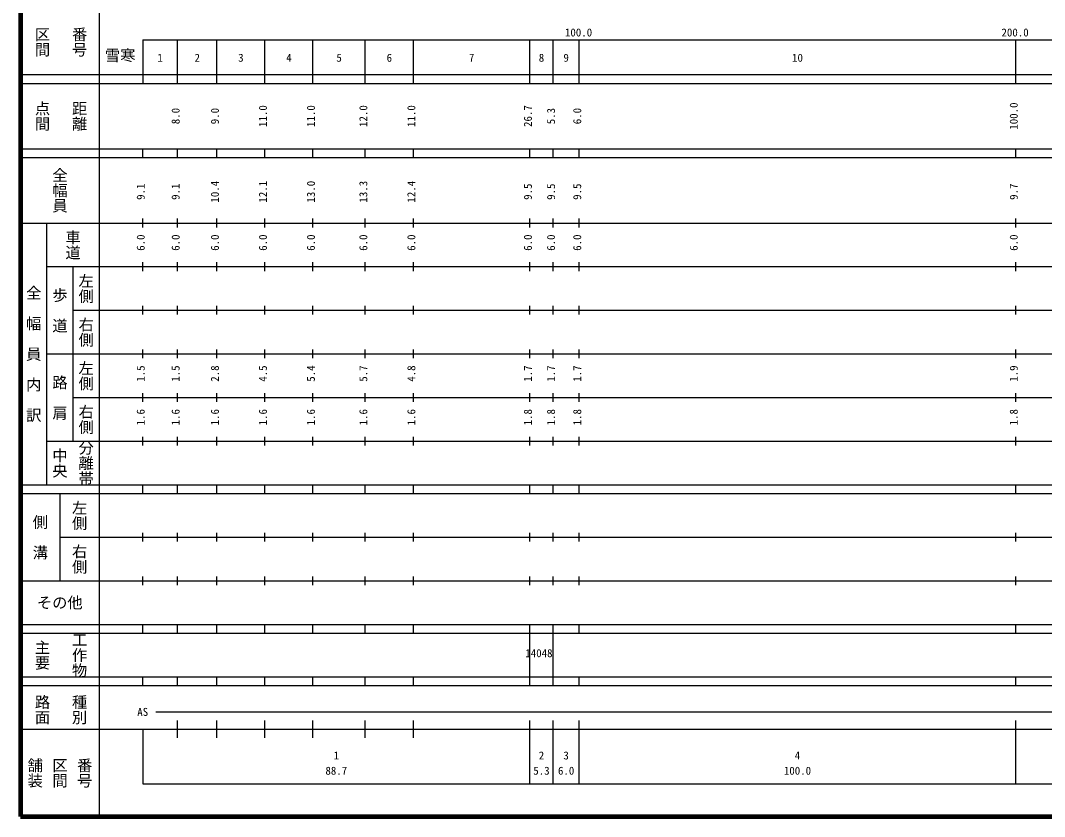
# Model space of a CAD drawing. Units: millimetres on the paper, enlarged 1000 times. Extents: x 40000 to 680000, y 20000 to 380000.
# Drawn here: x 40000 to 274591, y 20000 to 202409 of the extents above; entities that cross this region are included whole.
import ezdxf
from ezdxf.enums import TextEntityAlignment as Align

# ---------------------------------------------------------------- set-up
doc = ezdxf.new("R2010")
doc.units = ezdxf.units.MM
doc.header["$LTSCALE"] = 1000
doc.layers.add('M-TTL', color=7, linetype='Continuous', lineweight=13)
doc.layers.add('M-TTL-BAND', color=7, linetype='Continuous', lineweight=25)
doc.styles.add('@ＭＳ ゴシック', font='')
doc.styles.add('ＭＳ ゴシック', font='')
doc.styles.get('@ＭＳ ゴシック').set_extended_font_data('@MS Gothic')
doc.styles.get('ＭＳ ゴシック').set_extended_font_data('MS Gothic')

msp = doc.modelspace()

# ---------------------------------------------------------------- linework, layer by layer
at = {"layer": 'M-TTL', "color": 2, "lineweight": 140}
for p, q in [((40000, 380000), (40000, 20000)), ((40000, 20000), (680000, 20000))]:
    msp.add_line(p, q, dxfattribs=at)
at = {"layer": 'M-TTL-BAND'}
for p, q in [((58000, 370000), (58000, 20000)), ((68000, 198000), (579000, 198000)), ((68000, 198000), (68000, 188000)), ((76000, 188000), (76000, 198000)), ((85000, 188000), (85000, 198000)), ((96000, 188000), (96000, 198000)), ((107000, 188000), (107000, 198000)), ((119000, 188000), (119000, 198000)), ((130000, 188000), (130000, 198000)), ((156700, 188000), (156700, 198000)), ((162000, 188000), (162000, 198000)), ((168000, 188000), (168000, 198000)), ((268000, 188000), (268000, 198000)), ((40000, 190000), (579000, 190000)), ((40000, 188000), (579000, 188000)), ((40000, 173000), (579000, 173000)), ((68000, 171000), (68000, 173000)), ((76000, 171000), (76000, 173000)), ((85000, 171000), (85000, 173000)), ((96000, 171000), (96000, 173000)), ((107000, 171000), (107000, 173000)), ((119000, 171000), (119000, 173000)), ((130000, 171000), (130000, 173000)), ((156700, 171000), (156700, 173000)), ((162000, 171000), (162000, 173000)), ((168000, 171000), (168000, 173000)), ((268000, 171000), (268000, 173000)), ((40000, 171000), (579000, 171000)), ((40000, 156000), (579000, 156000)), ((46000, 96000), (46000, 156000)), ((68000, 155000), (68000, 157000)), ((76000, 155000), (76000, 157000)), ((85000, 155000), (85000, 157000)), ((96000, 155000), (96000, 157000)), ((107000, 155000), (107000, 157000)), ((119000, 155000), (119000, 157000)), ((130000, 155000), (130000, 157000)), ((156700, 155000), (156700, 157000)), ((162000, 155000), (162000, 157000)), ((168000, 155000), (168000, 157000)), ((268000, 155000), (268000, 157000)), ((46000, 146000), (579000, 146000)), ((52000, 146000), (52000, 106000)), ((68000, 145000), (68000, 147000)), ((76000, 145000), (76000, 147000)), ((85000, 145000), (85000, 147000)), ((96000, 145000), (96000, 147000)), ((107000, 145000), (107000, 147000)), ((119000, 145000), (119000, 147000)), ((130000, 145000), (130000, 147000)), ((156700, 145000), (156700, 147000)), ((162000, 145000), (162000, 147000)), ((168000, 145000), (168000, 147000)), ((268000, 145000), (268000, 147000)), ((68000, 135000), (68000, 137000)), ((76000, 135000), (76000, 137000)), ((85000, 135000), (85000, 137000)), ((96000, 135000), (96000, 137000)), ((107000, 135000), (107000, 137000)), ((119000, 135000), (119000, 137000)), ((130000, 135000), (130000, 137000)), ((156700, 135000), (156700, 137000)), ((162000, 135000), (162000, 137000)), ((168000, 135000), (168000, 137000)), ((268000, 135000), (268000, 137000)), ((52000, 136000), (579000, 136000)), ((68000, 125000), (68000, 127000)), ((76000, 125000), (76000, 127000)), ((85000, 125000), (85000, 127000)), ((96000, 125000), (96000, 127000)), ((107000, 125000), (107000, 127000)), ((119000, 125000), (119000, 127000)), ((130000, 125000), (130000, 127000)), ((156700, 125000), (156700, 127000)), ((162000, 125000), (162000, 127000)), ((168000, 125000), (168000, 127000)), ((268000, 125000), (268000, 127000)), ((46000, 126000), (579000, 126000)), ((52000, 116000), (579000, 116000)), ((68000, 115000), (68000, 117000)), ((76000, 115000), (76000, 117000)), ((85000, 115000), (85000, 117000)), ((96000, 115000), (96000, 117000)), ((107000, 115000), (107000, 117000)), ((119000, 115000), (119000, 117000)), ((130000, 115000), (130000, 117000)), ((156700, 115000), (156700, 117000)), ((162000, 115000), (162000, 117000)), ((168000, 115000), (168000, 117000)), ((268000, 115000), (268000, 117000)), ((46000, 106000), (579000, 106000)), ((68000, 105000), (68000, 107000)), ((76000, 105000), (76000, 107000)), ((85000, 105000), (85000, 107000)), ((96000, 105000), (96000, 107000)), ((107000, 105000), (107000, 107000)), ((119000, 105000), (119000, 107000)), ((130000, 105000), (130000, 107000)), ((156700, 105000), (156700, 107000)), ((162000, 105000), (162000, 107000)), ((168000, 105000), (168000, 107000)), ((268000, 105000), (268000, 107000)), ((40000, 96000), (579000, 96000)), ((40000, 94000), (579000, 94000)), ((49000, 94000), (49000, 74000)), ((68000, 94000), (68000, 96000)), ((76000, 94000), (76000, 96000)), ((85000, 94000), (85000, 96000)), ((96000, 94000), (96000, 96000)), ((107000, 94000), (107000, 96000)), ((119000, 94000), (119000, 96000)), ((130000, 94000), (130000, 96000)), ((156700, 94000), (156700, 96000)), ((162000, 94000), (162000, 96000)), ((168000, 94000), (168000, 96000)), ((268000, 94000), (268000, 96000)), ((68000, 83000), (68000, 85000)), ((76000, 83000), (76000, 85000)), ((85000, 83000), (85000, 85000)), ((96000, 83000), (96000, 85000)), ((107000, 83000), (107000, 85000)), ((119000, 83000), (119000, 85000)), ((130000, 83000), (130000, 85000)), ((156700, 83000), (156700, 85000)), ((162000, 83000), (162000, 85000)), ((168000, 83000), (168000, 85000)), ((268000, 83000), (268000, 85000)), ((49000, 84000), (579000, 84000)), ((40000, 74000), (579000, 74000)), ((68000, 73000), (68000, 75000)), ((76000, 73000), (76000, 75000)), ((85000, 73000), (85000, 75000)), ((96000, 73000), (96000, 75000)), ((107000, 73000), (107000, 75000)), ((119000, 73000), (119000, 75000)), ((130000, 73000), (130000, 75000)), ((156700, 73000), (156700, 75000)), ((162000, 73000), (162000, 75000)), ((168000, 73000), (168000, 75000)), ((268000, 73000), (268000, 75000)), ((40000, 64000), (579000, 64000)), ((68000, 62000), (68000, 64000)), ((76000, 62000), (76000, 64000)), ((85000, 62000), (85000, 64000)), ((96000, 62000), (96000, 64000)), ((107000, 62000), (107000, 64000)), ((119000, 62000), (119000, 64000)), ((130000, 62000), (130000, 64000)), ((156700, 62000), (156700, 64000)), ((162000, 62000), (162000, 64000)), ((168000, 62000), (168000, 64000)), ((268000, 62000), (268000, 64000)), ((40000, 62000), (579000, 62000)), ((156700, 52000), (156700, 62000)), ((162000, 52000), (162000, 62000)), ((40000, 52000), (579000, 52000)), ((68000, 50000), (68000, 52000)), ((76000, 50000), (76000, 52000)), ((85000, 50000), (85000, 52000)), ((96000, 50000), (96000, 52000)), ((107000, 50000), (107000, 52000)), ((119000, 50000), (119000, 52000)), ((130000, 50000), (130000, 52000)), ((156700, 50000), (156700, 52000)), ((162000, 50000), (162000, 52000)), ((168000, 50000), (168000, 52000)), ((268000, 50000), (268000, 52000)), ((40000, 50000), (579000, 50000)), ((71000, 44000), (565000, 44000)), ((40000, 40000), (579000, 40000)), ((68000, 40000), (68000, 27500)), ((76000, 38000), (76000, 42000)), ((85000, 38000), (85000, 42000)), ((96000, 38000), (96000, 42000)), ((107000, 38000), (107000, 42000)), ((119000, 38000), (119000, 42000)), ((130000, 38000), (130000, 42000)), ((156700, 27500), (156700, 42000)), ((162000, 27500), (162000, 42000)), ((168000, 27500), (168000, 42000)), ((268000, 27500), (268000, 42000)), ((68000, 27500), (579000, 27500))]:
    msp.add_line(p, q, dxfattribs=at)

# ---------------------------------------------------------------- texts
at = {"layer": 'M-TTL-BAND', "style": '@ＭＳ ゴシック'}
for s, p in [('区間', (45000, 197500)), ('番号', (53500, 197500)), ('点間', (45000, 180500)), ('距離', (53500, 180500)), ('全幅員', (49000, 163500)), ('車道', (52000, 151000)), ('左側', (55000, 141000)), ('全\u3000幅\u3000員\u3000内\u3000訳', (43000, 126000)), ('歩\u3000道', (49000, 136000)), ('右側', (55000, 131000)), ('左側', (55000, 121000)), ('路\u3000肩', (49000, 116000)), ('右側', (55000, 111000)), ('分離帯', (55000, 101000)), ('中央', (49000, 101000)), ('左側', (53500, 89000)), ('側\u3000溝', (44500, 84000)), ('右側', (53500, 79000)), ('工作物', (53500, 57000)), ('主要', (45000, 57000)), ('路面', (45000, 44500)), ('種別', (53500, 44500)), ('舗装', (43333, 30000)), ('区間', (49000, 30000)), ('番号', (54667, 30000))]:
    msp.add_text(s, height=2566, rotation=270, dxfattribs=at).set_placement(p, align=Align.MIDDLE_CENTER)
at = {"layer": 'M-TTL-BAND', "style": 'ＭＳ ゴシック'}
for s, p in [('100.0', (167844, 198195)), ('200.0', (267844, 198195)), ('1', (72000, 192405)), ('2', (80500, 192405)), ('3', (90500, 192405)), ('4', (101500, 192405)), ('5', (113000, 192405)), ('6', (124500, 192405)), ('7', (143350, 192405)), ('8', (159350, 192405)), ('9', (165000, 192405)), ('10', (218000, 192405)), ('AS', (68000, 42500)), ('1', (112350, 32523)), ('2', (159350, 32523)), ('3', (165000, 32523)), ('4', (218000, 32523)), ('88.7', (112350, 29033)), ('5.3', (159350, 29033)), ('6.0', (165000, 29033)), ('100.0', (218000, 29033))]:
    msp.add_text(s, height=1833, dxfattribs=at).set_placement(p, align=Align.BOTTOM_CENTER)
for s, p in [('雪寒', (62841, 194422)), ('その他', (49000, 69000))]:
    msp.add_text(s, height=2566, dxfattribs=at).set_placement(p, align=Align.MIDDLE_CENTER)
for s, p in [('100.0', (269000, 180500)), ('8.0', (77000, 180500)), ('9.0', (86000, 180500)), ('11.0', (97000, 180500)), ('11.0', (108000, 180500)), ('12.0', (120000, 180500)), ('11.0', (131000, 180500)), ('26.7', (157700, 180500)), ('5.3', (163000, 180500)), ('6.0', (169000, 180500)), ('9.1', (69000, 163174)), ('9.1', (77000, 163174)), ('10.4', (86000, 163174)), ('12.1', (97000, 163174)), ('13.0', (108000, 163174)), ('13.3', (120000, 163174)), ('12.4', (131000, 163174)), ('9.5', (157700, 163174)), ('9.5', (163000, 163174)), ('9.5', (169000, 163174)), ('9.7', (269000, 163174)), ('6.0', (69000, 151500)), ('6.0', (77000, 151500)), ('6.0', (86000, 151500)), ('6.0', (97000, 151500)), ('6.0', (108000, 151500)), ('6.0', (120000, 151500)), ('6.0', (131000, 151500)), ('6.0', (157700, 151500)), ('6.0', (163000, 151500)), ('6.0', (169000, 151500)), ('6.0', (269000, 151500)), ('1.5', (69000, 121500)), ('1.5', (77000, 121500)), ('2.8', (86000, 121500)), ('4.5', (97000, 121500)), ('5.4', (108000, 121500)), ('5.7', (120000, 121500)), ('4.8', (131000, 121500)), ('1.7', (157700, 121500)), ('1.7', (163000, 121500)), ('1.7', (169000, 121500)), ('1.9', (269000, 121500)), ('1.6', (69000, 111500)), ('1.6', (77000, 111500)), ('1.6', (86000, 111500)), ('1.6', (97000, 111500)), ('1.6', (108000, 111500)), ('1.6', (120000, 111500)), ('1.6', (131000, 111500)), ('1.8', (157700, 111500)), ('1.8', (163000, 111500)), ('1.8', (169000, 111500)), ('1.8', (269000, 111500))]:
    msp.add_text(s, height=1833, rotation=90, dxfattribs=at).set_placement(p, align=Align.BOTTOM_CENTER)
msp.add_text('14048', height=1833, dxfattribs=at).set_placement((155652, 55963), align=Align.BOTTOM_LEFT)

doc.saveas('drawing.dxf')
